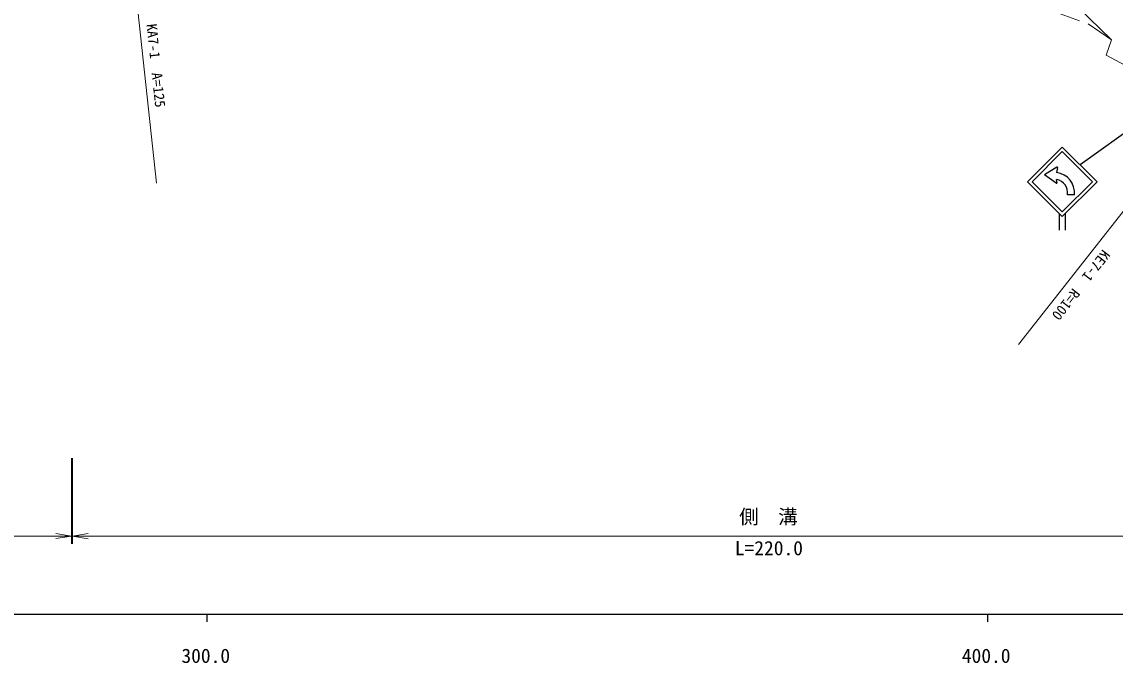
# Model space of a CAD drawing. Units: millimetres, scale not verified. Extents: x 40000 to 680000, y 20000 to 380000.
# Drawn here: x 344281 to 484366, y 198715 to 280957 of the extents above; entities that cross this region are included whole.
import ezdxf
from ezdxf.enums import TextEntityAlignment as Align

# ---------------------------------------------------------------- set-up
doc = ezdxf.new("R2010")
doc.units = ezdxf.units.MM
doc.header["$LTSCALE"] = 1000
doc.linetypes.add('CHAIN', pattern=[18.5, 12, -1.5, 3.5, -1.5])
doc.linetypes.add('DASHED', pattern=[7.5, 6, -1.5])
for name, color, linetype, lineweight in [('M-BMK', 2, 'CHAIN', 13), ('M-STR-HTXT', 7, 'Continuous', 13), ('M-STR-STRC', 7, 'Continuous', 25), ('M-TTL-BAND', 7, 'Continuous', 25), ('M-WORK', 1, 'Continuous', 13)]:
    doc.layers.add(name, color=color, linetype=linetype, lineweight=lineweight)
doc.styles.add('ＭＳ ゴシック', font='')
doc.styles.get('ＭＳ ゴシック').set_extended_font_data('MS Gothic')

# ---------------------------------------------------------------- blocks, each defined once
blk = doc.blocks.new('open_arrow')
at = {"color": 0, "linetype": 'Continuous', "lineweight": -2}
blk.add_lwpolyline([(7.5, 1.25), (0, 0), (7.5, -1.25)], dxfattribs=at)

msp = doc.modelspace()

# ---------------------------------------------------------------- linework, layer by layer
at = {"layer": 'M-BMK'}
msp.add_open_spline([(470091, 303233), (476372, 301322), (478271, 300698), (483326, 298586), (489182, 296139), (492303, 294376), (497812, 291224), (501824, 288929), (504032, 287536), (507707, 284733), (512079, 281398), (514269, 279175), (518044, 275177), (521317, 271711), (522938, 269565), (525787, 265743), (528270, 262412), (529642, 260516), (531771, 256948), (533932, 253326), (535021, 251214), (536758, 247370), (538850, 242742), (539364, 240955), (541205, 235152)], degree=3, knots=[0, 0, 0, 0, 1, 1, 1, 2, 2, 2, 3, 3, 3, 4, 4, 4, 5, 5, 5, 6, 6, 6, 7, 7, 7, 8, 8, 8, 8], dxfattribs=at)
at = {"layer": 'M-STR-HTXT'}
for p, q in [((356590, 305935), (361515, 260283)), ((471972, 239600), (507531, 284838)), ((350648, 225000), (350648, 214016)), ((350765, 225000), (350765, 214000)), ((249480, 215016), (350648, 215016)), ((350765, 215000), (530967, 215000))]:
    msp.add_line(p, q, dxfattribs=at)
at = {"layer": 'M-STR-STRC'}
for p, q in [((501647, 278227), (479867, 262631)), ((476889, 262336), (475326, 261336)), ((476981, 262275), (476869, 261624)), ((476825, 260275), (475326, 261336)), ((476920, 260331), (476869, 260732)), ((479141, 258786), (478251, 258786)), ((477242, 254247), (477242, 256347)), ((477942, 256347), (477942, 254247))]:
    msp.add_line(p, q, dxfattribs=at)
for points in [[(477592, 255997), (473137, 260452), (477592, 264906), (482047, 260452)], [(477592, 256591), (473731, 260452), (477592, 264312), (481453, 260452)]]:
    msp.add_lwpolyline(points, close=True, dxfattribs=at)
for centre, radius, start, end in [((476921, 262286), 60.4, 350.30905, 122.61924), ((476567, 259054), 2587, 354.04449, 83.29683), ((476567, 259054), 1705, 350.93996, 79.79603), ((476860, 260324), 60.4, 234.68879, 7.12502)]:
    msp.add_arc(centre, radius, start, end, dxfattribs=at)
at = {"layer": 'M-TTL-BAND'}
for p, q in [((40000, 205000), (579000, 205000)), ((368000, 205000), (368000, 204000)), ((468000, 205000), (468000, 204000))]:
    msp.add_line(p, q, dxfattribs=at)
at = {"layer": 'M-WORK', "linetype": 'DASHED'}
msp.add_line((483895, 278654), (479550, 282881), dxfattribs=at)
msp.add_lwpolyline([(467113, 285726), (480904, 280695), (483895, 278654), (483226, 276684), (487554, 274362), (499410, 264758), (503948, 263632), (508768, 261767)], dxfattribs=at)

# ---------------------------------------------------------------- block references
at = {"layer": 'M-STR-HTXT', "xscale": 267, "yscale": 267, "rotation": 180}
msp.add_blockref('open_arrow', (350648, 215016), dxfattribs=at)
at = {"layer": 'M-STR-HTXT', "xscale": 267, "yscale": 267}
msp.add_blockref('open_arrow', (350765, 215000), dxfattribs=at)

# ---------------------------------------------------------------- texts
at = {"layer": 'M-STR-HTXT', "style": 'ＭＳ ゴシック'}
for s, rotation, p in [('KA7-1\u3000A=125', 276.033, (359852, 280604)), ('KE7-1\u3000R=100', 232.125, (482480, 252099))]:
    msp.add_text(s, height=1320, rotation=rotation, dxfattribs=at).set_placement(p, align=Align.BOTTOM_LEFT)
msp.add_text('側\u3000溝', height=1833, dxfattribs=at).set_placement((436187, 216031), align=Align.BOTTOM_LEFT)
msp.add_text('L=220.0', height=1833, dxfattribs=at).set_placement((440000, 212000), align=Align.BOTTOM_CENTER)
at = {"layer": 'M-TTL-BAND', "style": 'ＭＳ ゴシック'}
for s, p in [('300.0', (367844, 198195)), ('400.0', (467844, 198195))]:
    msp.add_text(s, height=1833, dxfattribs=at).set_placement(p, align=Align.BOTTOM_CENTER)

doc.saveas('drawing.dxf')
